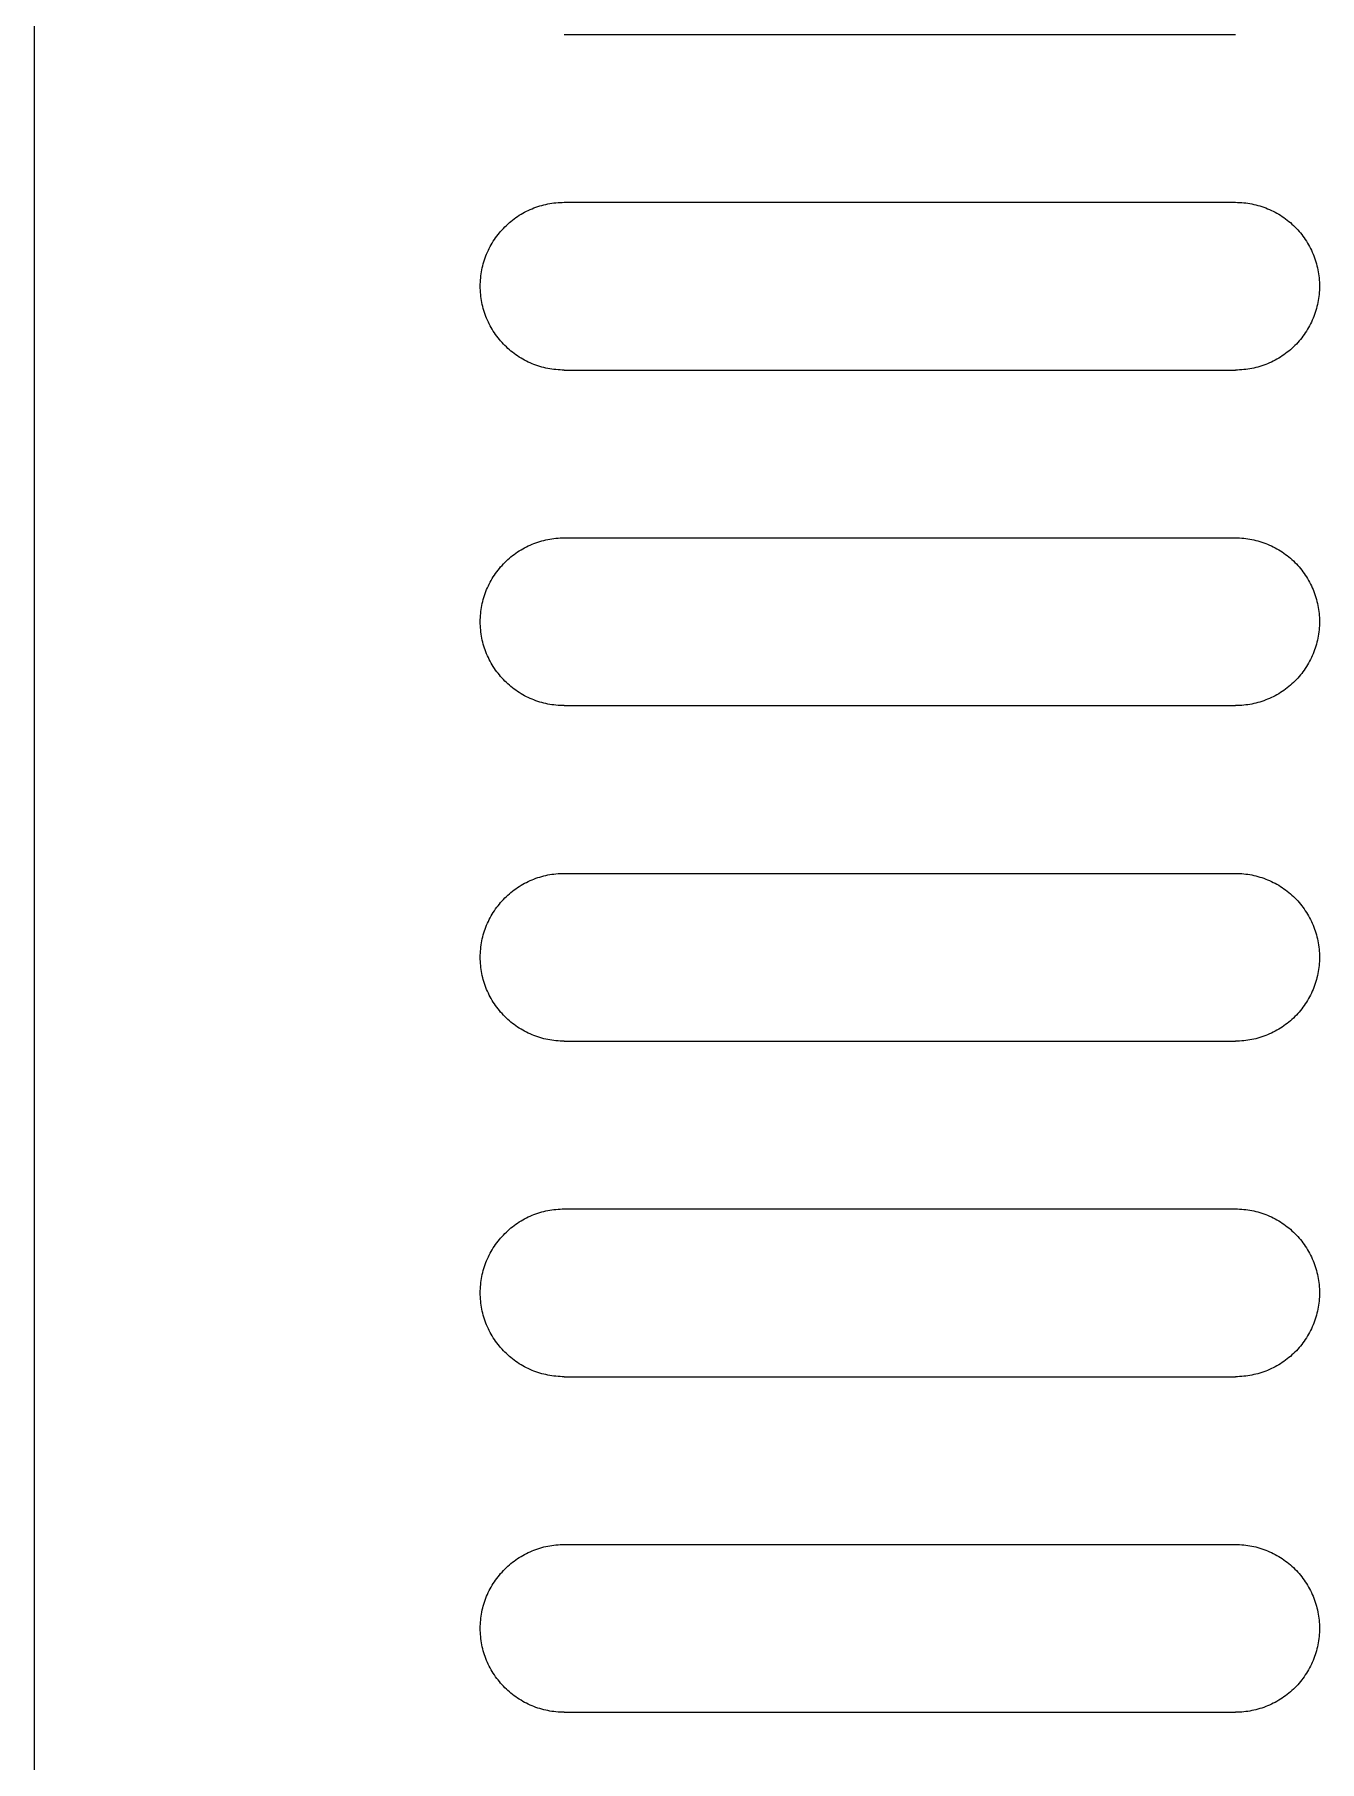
# Model space of a CAD drawing. Header units: millimetres. Extents: x -159872 to 386485, y -250577 to 158966.
# Drawn here: x 368330.51 to 368364.96, y 13008.22 to 13054.54 of the extents above; entities that cross this region are included whole.
import ezdxf

# ---------------------------------------------------------------- set-up
doc = ezdxf.new("R2010")
doc.units = ezdxf.units.MM
doc.layers.get('0').update_dxf_attribs({"lineweight": 25})
doc.layers.add('LDS-equipment-kitchen equipment', color=3, linetype='Continuous', lineweight=13)

# ---------------------------------------------------------------- blocks, each defined once
blk = doc.blocks.new('A$C9600e4bc')
at = {"linetype": 'Continuous', "transparency": 33554687}
for points in [[(0, 1395, 0), (682.4, 1395, 0)], [(107.2, 1383.05, 0), (107.2, 1383.05, 0)], [(116.2, 1383.05, 0), (116.2, 1383.05, 0)], [(125.2, 1383.05, 0), (125.2, 1383.05, 0)], [(134.2, 1383.05, 0), (134.2, 1383.05, 0)], [(143.2, 1383.05, 0), (143.2, 1383.05, 0)], [(104.95, 1380.8, 0), (104.95, 1362.8, 0)], [(109.45, 1380.8, 0), (109.45, 1362.8, 0)], [(113.95, 1380.8, 0), (113.95, 1362.8, 0)], [(118.45, 1380.8, 0), (118.45, 1362.8, 0)], [(122.95, 1380.8, 0), (122.95, 1362.8, 0)], [(127.45, 1380.8, 0), (127.45, 1362.8, 0)], [(131.95, 1380.8, 0), (131.95, 1362.8, 0)], [(136.45, 1380.8, 0), (136.45, 1362.8, 0)], [(140.95, 1380.8, 0), (140.95, 1362.8, 0)], [(145.45, 1380.8, 0), (145.45, 1362.8, 0)], [(149.95, 1380.8, 0), (149.95, 1362.8, 0)], [(107.2, 1360.55, 0), (107.2, 1360.55, 0)], [(116.2, 1360.55, 0), (116.2, 1360.55, 0)], [(125.2, 1360.55, 0), (125.2, 1360.55, 0)], [(134.2, 1360.55, 0), (134.2, 1360.55, 0)], [(143.2, 1360.55, 0), (143.2, 1360.55, 0)]]:
    blk.add_polyline3d(points, dxfattribs=at)
at = {"linetype": 'Continuous'}
for points in [[(104.95, 1380.8, 0), (104.951, 1380.855, 0), (104.953, 1380.91, 0), (104.956, 1380.966, 0), (104.961, 1381.021, 0), (104.967, 1381.075, 0), (104.974, 1381.13, 0), (104.983, 1381.185, 0), (104.993, 1381.239, 0), (105.005, 1381.293, 0), (105.017, 1381.347, 0), (105.032, 1381.4, 0), (105.047, 1381.453, 0), (105.064, 1381.506, 0), (105.082, 1381.558, 0), (105.101, 1381.61, 0), (105.121, 1381.661, 0), (105.143, 1381.712, 0), (105.166, 1381.762, 0), (105.19, 1381.812, 0), (105.216, 1381.861, 0), (105.242, 1381.909, 0), (105.27, 1381.957, 0), (105.299, 1382.004, 0), (105.329, 1382.05, 0), (105.36, 1382.096, 0), (105.393, 1382.14, 0), (105.426, 1382.184, 0), (105.461, 1382.227, 0), (105.496, 1382.27, 0), (105.533, 1382.311, 0), (105.57, 1382.351, 0), (105.609, 1382.391, 0), (105.649, 1382.43, 0), (105.689, 1382.467, 0), (105.73, 1382.504, 0), (105.773, 1382.539, 0), (105.816, 1382.574, 0), (105.86, 1382.607, 0), (105.904, 1382.64, 0), (105.95, 1382.671, 0), (105.996, 1382.701, 0), (106.043, 1382.73, 0), (106.091, 1382.758, 0), (106.139, 1382.784, 0), (106.188, 1382.81, 0), (106.238, 1382.834, 0), (106.288, 1382.857, 0), (106.339, 1382.879, 0), (106.39, 1382.899, 0), (106.442, 1382.918, 0), (106.494, 1382.936, 0), (106.547, 1382.953, 0), (106.6, 1382.969, 0), (106.653, 1382.983, 0), (106.707, 1382.995, 0), (106.761, 1383.007, 0), (106.815, 1383.017, 0), (106.87, 1383.026, 0), (106.925, 1383.033, 0), (106.979, 1383.039, 0), (107.034, 1383.044, 0), (107.09, 1383.047, 0), (107.145, 1383.049, 0), (107.2, 1383.05, 0)], [(107.2, 1383.05, 0), (107.255, 1383.049, 0), (107.31, 1383.047, 0), (107.366, 1383.044, 0), (107.421, 1383.039, 0), (107.475, 1383.033, 0), (107.53, 1383.026, 0), (107.585, 1383.017, 0), (107.639, 1383.007, 0), (107.693, 1382.995, 0), (107.747, 1382.983, 0), (107.8, 1382.969, 0), (107.853, 1382.953, 0), (107.906, 1382.936, 0), (107.958, 1382.918, 0), (108.01, 1382.899, 0), (108.061, 1382.879, 0), (108.112, 1382.857, 0), (108.162, 1382.834, 0), (108.212, 1382.81, 0), (108.261, 1382.784, 0), (108.309, 1382.758, 0), (108.357, 1382.73, 0), (108.404, 1382.701, 0), (108.45, 1382.671, 0), (108.496, 1382.64, 0), (108.54, 1382.607, 0), (108.584, 1382.574, 0), (108.627, 1382.539, 0), (108.67, 1382.504, 0), (108.711, 1382.467, 0), (108.751, 1382.43, 0), (108.791, 1382.391, 0), (108.83, 1382.351, 0), (108.867, 1382.311, 0), (108.904, 1382.27, 0), (108.939, 1382.227, 0), (108.974, 1382.184, 0), (109.007, 1382.14, 0), (109.04, 1382.096, 0), (109.071, 1382.05, 0), (109.101, 1382.004, 0), (109.13, 1381.957, 0), (109.158, 1381.909, 0), (109.184, 1381.861, 0), (109.21, 1381.812, 0), (109.234, 1381.762, 0), (109.257, 1381.712, 0), (109.279, 1381.661, 0), (109.299, 1381.61, 0), (109.318, 1381.558, 0), (109.336, 1381.506, 0), (109.353, 1381.453, 0), (109.369, 1381.4, 0), (109.383, 1381.347, 0), (109.395, 1381.293, 0), (109.407, 1381.239, 0), (109.417, 1381.185, 0), (109.426, 1381.13, 0), (109.433, 1381.075, 0), (109.439, 1381.021, 0), (109.444, 1380.966, 0), (109.447, 1380.91, 0), (109.449, 1380.855, 0), (109.45, 1380.8, 0)], [(113.95, 1380.8, 0), (113.951, 1380.855, 0), (113.953, 1380.91, 0), (113.956, 1380.966, 0), (113.961, 1381.021, 0), (113.967, 1381.075, 0), (113.974, 1381.13, 0), (113.983, 1381.185, 0), (113.993, 1381.239, 0), (114.005, 1381.293, 0), (114.017, 1381.347, 0), (114.031, 1381.4, 0), (114.047, 1381.453, 0), (114.064, 1381.506, 0), (114.081, 1381.558, 0), (114.101, 1381.61, 0), (114.121, 1381.661, 0), (114.143, 1381.712, 0), (114.166, 1381.762, 0), (114.19, 1381.812, 0), (114.216, 1381.861, 0), (114.242, 1381.909, 0), (114.27, 1381.957, 0), (114.299, 1382.004, 0), (114.329, 1382.05, 0), (114.36, 1382.096, 0), (114.393, 1382.14, 0), (114.426, 1382.184, 0), (114.461, 1382.227, 0), (114.496, 1382.27, 0), (114.533, 1382.311, 0), (114.57, 1382.351, 0), (114.609, 1382.391, 0), (114.648, 1382.43, 0), (114.689, 1382.467, 0), (114.73, 1382.504, 0), (114.773, 1382.539, 0), (114.816, 1382.574, 0), (114.86, 1382.607, 0), (114.904, 1382.64, 0), (114.95, 1382.671, 0), (114.996, 1382.701, 0), (115.043, 1382.73, 0), (115.091, 1382.758, 0), (115.139, 1382.784, 0), (115.188, 1382.81, 0), (115.238, 1382.834, 0), (115.288, 1382.857, 0), (115.339, 1382.879, 0), (115.39, 1382.899, 0), (115.442, 1382.918, 0), (115.494, 1382.936, 0), (115.547, 1382.953, 0), (115.6, 1382.969, 0), (115.653, 1382.983, 0), (115.707, 1382.995, 0), (115.761, 1383.007, 0), (115.815, 1383.017, 0), (115.87, 1383.026, 0), (115.925, 1383.033, 0), (115.979, 1383.039, 0), (116.034, 1383.044, 0), (116.09, 1383.047, 0), (116.145, 1383.049, 0), (116.2, 1383.05, 0)], [(116.2, 1383.05, 0), (116.255, 1383.049, 0), (116.31, 1383.047, 0), (116.365, 1383.044, 0), (116.42, 1383.039, 0), (116.475, 1383.033, 0), (116.53, 1383.026, 0), (116.585, 1383.017, 0), (116.639, 1383.007, 0), (116.693, 1382.995, 0), (116.747, 1382.983, 0), (116.8, 1382.969, 0), (116.853, 1382.953, 0), (116.906, 1382.936, 0), (116.958, 1382.918, 0), (117.01, 1382.899, 0), (117.061, 1382.879, 0), (117.112, 1382.857, 0), (117.162, 1382.834, 0), (117.212, 1382.81, 0), (117.261, 1382.784, 0), (117.309, 1382.758, 0), (117.357, 1382.73, 0), (117.404, 1382.701, 0), (117.45, 1382.671, 0), (117.496, 1382.64, 0), (117.54, 1382.607, 0), (117.584, 1382.574, 0), (117.627, 1382.539, 0), (117.67, 1382.504, 0), (117.711, 1382.467, 0), (117.751, 1382.43, 0), (117.791, 1382.391, 0), (117.83, 1382.351, 0), (117.867, 1382.311, 0), (117.904, 1382.27, 0), (117.939, 1382.227, 0), (117.974, 1382.184, 0), (118.007, 1382.14, 0), (118.04, 1382.096, 0), (118.071, 1382.05, 0), (118.101, 1382.004, 0), (118.13, 1381.957, 0), (118.158, 1381.909, 0), (118.184, 1381.861, 0), (118.21, 1381.812, 0), (118.234, 1381.762, 0), (118.257, 1381.712, 0), (118.279, 1381.661, 0), (118.299, 1381.61, 0), (118.318, 1381.558, 0), (118.336, 1381.506, 0), (118.353, 1381.453, 0), (118.368, 1381.4, 0), (118.383, 1381.347, 0), (118.395, 1381.293, 0), (118.407, 1381.239, 0), (118.417, 1381.185, 0), (118.426, 1381.13, 0), (118.433, 1381.075, 0), (118.439, 1381.021, 0), (118.444, 1380.966, 0), (118.447, 1380.91, 0), (118.449, 1380.855, 0), (118.45, 1380.8, 0)], [(122.95, 1380.8, 0), (122.951, 1380.855, 0), (122.953, 1380.91, 0), (122.956, 1380.966, 0), (122.961, 1381.021, 0), (122.967, 1381.075, 0), (122.974, 1381.13, 0), (122.983, 1381.185, 0), (122.993, 1381.239, 0), (123.005, 1381.293, 0), (123.017, 1381.347, 0), (123.031, 1381.4, 0), (123.047, 1381.453, 0), (123.064, 1381.506, 0), (123.082, 1381.558, 0), (123.101, 1381.61, 0), (123.121, 1381.661, 0), (123.143, 1381.712, 0), (123.166, 1381.762, 0), (123.19, 1381.812, 0), (123.216, 1381.861, 0), (123.242, 1381.909, 0), (123.27, 1381.957, 0), (123.299, 1382.004, 0), (123.329, 1382.05, 0), (123.36, 1382.096, 0), (123.393, 1382.14, 0), (123.426, 1382.184, 0), (123.461, 1382.227, 0), (123.496, 1382.27, 0), (123.533, 1382.311, 0), (123.57, 1382.351, 0), (123.609, 1382.391, 0), (123.649, 1382.43, 0), (123.689, 1382.467, 0), (123.73, 1382.504, 0), (123.773, 1382.539, 0), (123.816, 1382.574, 0), (123.86, 1382.607, 0), (123.904, 1382.64, 0), (123.95, 1382.671, 0), (123.996, 1382.701, 0), (124.043, 1382.73, 0), (124.091, 1382.758, 0), (124.139, 1382.784, 0), (124.188, 1382.81, 0), (124.238, 1382.834, 0), (124.288, 1382.857, 0), (124.339, 1382.879, 0), (124.39, 1382.899, 0), (124.442, 1382.918, 0), (124.494, 1382.936, 0), (124.547, 1382.953, 0), (124.6, 1382.969, 0), (124.653, 1382.983, 0), (124.707, 1382.995, 0), (124.761, 1383.007, 0), (124.815, 1383.017, 0), (124.87, 1383.026, 0), (124.925, 1383.033, 0), (124.979, 1383.039, 0), (125.034, 1383.044, 0), (125.09, 1383.047, 0), (125.145, 1383.049, 0), (125.2, 1383.05, 0)], [(125.2, 1383.05, 0), (125.255, 1383.049, 0), (125.31, 1383.047, 0), (125.366, 1383.044, 0), (125.421, 1383.039, 0), (125.475, 1383.033, 0), (125.53, 1383.026, 0), (125.585, 1383.017, 0), (125.639, 1383.007, 0), (125.693, 1382.995, 0), (125.747, 1382.983, 0), (125.8, 1382.969, 0), (125.853, 1382.953, 0), (125.906, 1382.936, 0), (125.958, 1382.918, 0), (126.01, 1382.899, 0), (126.061, 1382.879, 0), (126.112, 1382.857, 0), (126.162, 1382.834, 0), (126.212, 1382.81, 0), (126.261, 1382.784, 0), (126.309, 1382.758, 0), (126.357, 1382.73, 0), (126.404, 1382.701, 0), (126.45, 1382.671, 0), (126.496, 1382.64, 0), (126.54, 1382.607, 0), (126.584, 1382.574, 0), (126.627, 1382.539, 0), (126.67, 1382.504, 0), (126.711, 1382.467, 0), (126.751, 1382.43, 0), (126.791, 1382.391, 0), (126.83, 1382.351, 0), (126.867, 1382.311, 0), (126.904, 1382.27, 0), (126.939, 1382.227, 0), (126.974, 1382.184, 0), (127.007, 1382.14, 0), (127.04, 1382.096, 0), (127.071, 1382.05, 0), (127.101, 1382.004, 0), (127.13, 1381.957, 0), (127.158, 1381.909, 0), (127.184, 1381.861, 0), (127.21, 1381.812, 0), (127.234, 1381.762, 0), (127.257, 1381.712, 0), (127.279, 1381.661, 0), (127.299, 1381.61, 0), (127.318, 1381.558, 0), (127.336, 1381.506, 0), (127.353, 1381.453, 0), (127.368, 1381.4, 0), (127.383, 1381.347, 0), (127.395, 1381.293, 0), (127.407, 1381.239, 0), (127.417, 1381.185, 0), (127.426, 1381.13, 0), (127.433, 1381.075, 0), (127.439, 1381.021, 0), (127.444, 1380.966, 0), (127.447, 1380.91, 0), (127.449, 1380.855, 0), (127.45, 1380.8, 0)], [(131.95, 1380.8, 0), (131.951, 1380.855, 0), (131.953, 1380.91, 0), (131.956, 1380.966, 0), (131.961, 1381.021, 0), (131.967, 1381.075, 0), (131.974, 1381.13, 0), (131.983, 1381.185, 0), (131.993, 1381.239, 0), (132.005, 1381.293, 0), (132.017, 1381.347, 0), (132.032, 1381.4, 0), (132.047, 1381.453, 0), (132.064, 1381.506, 0), (132.082, 1381.558, 0), (132.101, 1381.61, 0), (132.121, 1381.661, 0), (132.143, 1381.712, 0), (132.166, 1381.762, 0), (132.19, 1381.812, 0), (132.216, 1381.861, 0), (132.242, 1381.909, 0), (132.27, 1381.957, 0), (132.299, 1382.004, 0), (132.329, 1382.05, 0), (132.36, 1382.096, 0), (132.393, 1382.14, 0), (132.426, 1382.184, 0), (132.461, 1382.227, 0), (132.496, 1382.27, 0), (132.533, 1382.311, 0), (132.57, 1382.351, 0), (132.609, 1382.391, 0), (132.649, 1382.43, 0), (132.689, 1382.467, 0), (132.73, 1382.504, 0), (132.773, 1382.539, 0), (132.816, 1382.574, 0), (132.86, 1382.607, 0), (132.904, 1382.64, 0), (132.95, 1382.671, 0), (132.996, 1382.701, 0), (133.043, 1382.73, 0), (133.091, 1382.758, 0), (133.139, 1382.784, 0), (133.188, 1382.81, 0), (133.238, 1382.834, 0), (133.288, 1382.857, 0), (133.339, 1382.879, 0), (133.39, 1382.899, 0), (133.442, 1382.918, 0), (133.494, 1382.936, 0), (133.547, 1382.953, 0), (133.6, 1382.969, 0), (133.653, 1382.983, 0), (133.707, 1382.995, 0), (133.761, 1383.007, 0), (133.815, 1383.017, 0), (133.87, 1383.026, 0), (133.925, 1383.033, 0), (133.979, 1383.039, 0), (134.035, 1383.044, 0), (134.09, 1383.047, 0), (134.145, 1383.049, 0), (134.2, 1383.05, 0)], [(134.2, 1383.05, 0), (134.255, 1383.049, 0), (134.31, 1383.047, 0), (134.366, 1383.044, 0), (134.421, 1383.039, 0), (134.475, 1383.033, 0), (134.53, 1383.026, 0), (134.585, 1383.017, 0), (134.639, 1383.007, 0), (134.693, 1382.995, 0), (134.747, 1382.983, 0), (134.8, 1382.969, 0), (134.853, 1382.953, 0), (134.906, 1382.936, 0), (134.958, 1382.918, 0), (135.01, 1382.899, 0), (135.061, 1382.879, 0), (135.112, 1382.857, 0), (135.162, 1382.834, 0), (135.212, 1382.81, 0), (135.261, 1382.784, 0), (135.309, 1382.758, 0), (135.357, 1382.73, 0), (135.404, 1382.701, 0), (135.45, 1382.671, 0), (135.496, 1382.64, 0), (135.54, 1382.607, 0), (135.584, 1382.574, 0), (135.627, 1382.539, 0), (135.67, 1382.504, 0), (135.711, 1382.467, 0), (135.751, 1382.43, 0), (135.791, 1382.391, 0), (135.83, 1382.351, 0), (135.867, 1382.311, 0), (135.904, 1382.27, 0), (135.939, 1382.227, 0), (135.974, 1382.184, 0), (136.007, 1382.14, 0), (136.04, 1382.096, 0), (136.071, 1382.05, 0), (136.101, 1382.004, 0), (136.13, 1381.957, 0), (136.158, 1381.909, 0), (136.184, 1381.861, 0), (136.21, 1381.812, 0), (136.234, 1381.762, 0), (136.257, 1381.712, 0), (136.279, 1381.661, 0), (136.299, 1381.61, 0), (136.319, 1381.558, 0), (136.336, 1381.506, 0), (136.353, 1381.453, 0), (136.369, 1381.4, 0), (136.383, 1381.347, 0), (136.395, 1381.293, 0), (136.407, 1381.239, 0), (136.417, 1381.185, 0), (136.426, 1381.13, 0), (136.433, 1381.075, 0), (136.439, 1381.021, 0), (136.444, 1380.966, 0), (136.447, 1380.91, 0), (136.449, 1380.855, 0), (136.45, 1380.8, 0)], [(140.95, 1380.8, 0), (140.951, 1380.855, 0), (140.953, 1380.91, 0), (140.956, 1380.966, 0), (140.961, 1381.021, 0), (140.967, 1381.075, 0), (140.974, 1381.13, 0), (140.983, 1381.185, 0), (140.993, 1381.239, 0), (141.005, 1381.293, 0), (141.017, 1381.347, 0), (141.031, 1381.4, 0), (141.047, 1381.453, 0), (141.064, 1381.506, 0), (141.081, 1381.558, 0), (141.101, 1381.61, 0), (141.121, 1381.661, 0), (141.143, 1381.712, 0), (141.166, 1381.762, 0), (141.19, 1381.812, 0), (141.216, 1381.861, 0), (141.242, 1381.909, 0), (141.27, 1381.957, 0), (141.299, 1382.004, 0), (141.329, 1382.05, 0), (141.36, 1382.096, 0), (141.393, 1382.14, 0), (141.426, 1382.184, 0), (141.461, 1382.227, 0), (141.496, 1382.27, 0), (141.533, 1382.311, 0), (141.57, 1382.351, 0), (141.609, 1382.391, 0), (141.649, 1382.43, 0), (141.689, 1382.467, 0), (141.73, 1382.504, 0), (141.773, 1382.539, 0), (141.816, 1382.574, 0), (141.86, 1382.607, 0), (141.904, 1382.64, 0), (141.95, 1382.671, 0), (141.996, 1382.701, 0), (142.043, 1382.73, 0), (142.091, 1382.758, 0), (142.139, 1382.784, 0), (142.188, 1382.81, 0), (142.238, 1382.834, 0), (142.288, 1382.857, 0), (142.339, 1382.879, 0), (142.39, 1382.899, 0), (142.442, 1382.918, 0), (142.494, 1382.936, 0), (142.547, 1382.953, 0), (142.6, 1382.969, 0), (142.653, 1382.983, 0), (142.707, 1382.995, 0), (142.761, 1383.007, 0), (142.815, 1383.017, 0), (142.87, 1383.026, 0), (142.925, 1383.033, 0), (142.979, 1383.039, 0), (143.034, 1383.044, 0), (143.09, 1383.047, 0), (143.145, 1383.049, 0), (143.2, 1383.05, 0)], [(143.2, 1383.05, 0), (143.255, 1383.049, 0), (143.31, 1383.047, 0), (143.365, 1383.044, 0), (143.421, 1383.039, 0), (143.475, 1383.033, 0), (143.53, 1383.026, 0), (143.585, 1383.017, 0), (143.639, 1383.007, 0), (143.693, 1382.995, 0), (143.747, 1382.983, 0), (143.8, 1382.969, 0), (143.853, 1382.953, 0), (143.906, 1382.936, 0), (143.958, 1382.918, 0), (144.01, 1382.899, 0), (144.061, 1382.879, 0), (144.112, 1382.857, 0), (144.162, 1382.834, 0), (144.212, 1382.81, 0), (144.261, 1382.784, 0), (144.309, 1382.758, 0), (144.357, 1382.73, 0), (144.404, 1382.701, 0), (144.45, 1382.671, 0), (144.496, 1382.64, 0), (144.54, 1382.607, 0), (144.584, 1382.574, 0), (144.627, 1382.539, 0), (144.67, 1382.504, 0), (144.711, 1382.467, 0), (144.751, 1382.43, 0), (144.791, 1382.391, 0), (144.83, 1382.351, 0), (144.867, 1382.311, 0), (144.904, 1382.27, 0), (144.939, 1382.227, 0), (144.974, 1382.184, 0), (145.007, 1382.14, 0), (145.04, 1382.096, 0), (145.071, 1382.05, 0), (145.101, 1382.004, 0), (145.13, 1381.957, 0), (145.158, 1381.909, 0), (145.184, 1381.861, 0), (145.21, 1381.812, 0), (145.234, 1381.762, 0), (145.257, 1381.712, 0), (145.279, 1381.661, 0), (145.299, 1381.61, 0), (145.318, 1381.558, 0), (145.336, 1381.506, 0), (145.353, 1381.453, 0), (145.368, 1381.4, 0), (145.383, 1381.347, 0), (145.395, 1381.293, 0), (145.407, 1381.239, 0), (145.417, 1381.185, 0), (145.426, 1381.13, 0), (145.433, 1381.075, 0), (145.439, 1381.021, 0), (145.444, 1380.966, 0), (145.447, 1380.91, 0), (145.449, 1380.855, 0), (145.45, 1380.8, 0)], [(107.2, 1360.55, 0), (107.145, 1360.551, 0), (107.09, 1360.553, 0), (107.034, 1360.556, 0), (106.979, 1360.561, 0), (106.925, 1360.567, 0), (106.87, 1360.574, 0), (106.815, 1360.583, 0), (106.761, 1360.593, 0), (106.707, 1360.605, 0), (106.653, 1360.617, 0), (106.6, 1360.631, 0), (106.547, 1360.647, 0), (106.494, 1360.663, 0), (106.442, 1360.681, 0), (106.39, 1360.701, 0), (106.339, 1360.721, 0), (106.288, 1360.743, 0), (106.238, 1360.766, 0), (106.188, 1360.79, 0), (106.139, 1360.816, 0), (106.091, 1360.842, 0), (106.043, 1360.87, 0), (105.996, 1360.899, 0), (105.95, 1360.929, 0), (105.904, 1360.96, 0), (105.86, 1360.993, 0), (105.816, 1361.026, 0), (105.773, 1361.061, 0), (105.73, 1361.096, 0), (105.689, 1361.133, 0), (105.649, 1361.17, 0), (105.609, 1361.209, 0), (105.57, 1361.248, 0), (105.533, 1361.289, 0), (105.496, 1361.33, 0), (105.461, 1361.373, 0), (105.426, 1361.416, 0), (105.393, 1361.46, 0), (105.36, 1361.504, 0), (105.329, 1361.55, 0), (105.299, 1361.596, 0), (105.27, 1361.643, 0), (105.242, 1361.691, 0), (105.216, 1361.739, 0), (105.19, 1361.788, 0), (105.166, 1361.838, 0), (105.143, 1361.888, 0), (105.121, 1361.939, 0), (105.101, 1361.99, 0), (105.082, 1362.042, 0), (105.064, 1362.094, 0), (105.047, 1362.147, 0), (105.032, 1362.2, 0), (105.017, 1362.253, 0), (105.005, 1362.307, 0), (104.993, 1362.361, 0), (104.983, 1362.415, 0), (104.974, 1362.47, 0), (104.967, 1362.525, 0), (104.961, 1362.579, 0), (104.956, 1362.634, 0), (104.953, 1362.69, 0), (104.951, 1362.745, 0), (104.95, 1362.8, 0)], [(109.45, 1362.8, 0), (109.449, 1362.745, 0), (109.447, 1362.69, 0), (109.444, 1362.634, 0), (109.439, 1362.579, 0), (109.433, 1362.525, 0), (109.426, 1362.47, 0), (109.417, 1362.415, 0), (109.407, 1362.361, 0), (109.395, 1362.307, 0), (109.383, 1362.253, 0), (109.369, 1362.2, 0), (109.353, 1362.147, 0), (109.336, 1362.094, 0), (109.318, 1362.042, 0), (109.299, 1361.99, 0), (109.279, 1361.939, 0), (109.257, 1361.888, 0), (109.234, 1361.838, 0), (109.21, 1361.788, 0), (109.184, 1361.739, 0), (109.158, 1361.691, 0), (109.13, 1361.643, 0), (109.101, 1361.596, 0), (109.071, 1361.55, 0), (109.04, 1361.504, 0), (109.007, 1361.46, 0), (108.974, 1361.416, 0), (108.939, 1361.373, 0), (108.904, 1361.33, 0), (108.867, 1361.289, 0), (108.83, 1361.248, 0), (108.791, 1361.209, 0), (108.751, 1361.17, 0), (108.711, 1361.133, 0), (108.67, 1361.096, 0), (108.627, 1361.061, 0), (108.584, 1361.026, 0), (108.54, 1360.993, 0), (108.496, 1360.96, 0), (108.45, 1360.929, 0), (108.404, 1360.899, 0), (108.357, 1360.87, 0), (108.309, 1360.842, 0), (108.261, 1360.816, 0), (108.212, 1360.79, 0), (108.162, 1360.766, 0), (108.112, 1360.743, 0), (108.061, 1360.721, 0), (108.01, 1360.701, 0), (107.958, 1360.681, 0), (107.906, 1360.663, 0), (107.853, 1360.647, 0), (107.8, 1360.631, 0), (107.747, 1360.617, 0), (107.693, 1360.605, 0), (107.639, 1360.593, 0), (107.585, 1360.583, 0), (107.53, 1360.574, 0), (107.475, 1360.567, 0), (107.421, 1360.561, 0), (107.366, 1360.556, 0), (107.31, 1360.553, 0), (107.255, 1360.551, 0), (107.2, 1360.55, 0)], [(116.2, 1360.55, 0), (116.145, 1360.551, 0), (116.09, 1360.553, 0), (116.034, 1360.556, 0), (115.979, 1360.561, 0), (115.925, 1360.567, 0), (115.87, 1360.574, 0), (115.815, 1360.583, 0), (115.761, 1360.593, 0), (115.707, 1360.605, 0), (115.653, 1360.617, 0), (115.6, 1360.631, 0), (115.547, 1360.647, 0), (115.494, 1360.663, 0), (115.442, 1360.681, 0), (115.39, 1360.701, 0), (115.339, 1360.721, 0), (115.288, 1360.743, 0), (115.238, 1360.766, 0), (115.188, 1360.79, 0), (115.139, 1360.816, 0), (115.091, 1360.842, 0), (115.043, 1360.87, 0), (114.996, 1360.899, 0), (114.95, 1360.929, 0), (114.904, 1360.96, 0), (114.86, 1360.993, 0), (114.816, 1361.026, 0), (114.773, 1361.061, 0), (114.73, 1361.096, 0), (114.689, 1361.133, 0), (114.648, 1361.17, 0), (114.609, 1361.209, 0), (114.57, 1361.248, 0), (114.533, 1361.289, 0), (114.496, 1361.33, 0), (114.461, 1361.373, 0), (114.426, 1361.416, 0), (114.393, 1361.46, 0), (114.36, 1361.504, 0), (114.329, 1361.55, 0), (114.299, 1361.596, 0), (114.27, 1361.643, 0), (114.242, 1361.691, 0), (114.216, 1361.739, 0), (114.19, 1361.788, 0), (114.166, 1361.838, 0), (114.143, 1361.888, 0), (114.121, 1361.939, 0), (114.101, 1361.99, 0), (114.081, 1362.042, 0), (114.064, 1362.094, 0), (114.047, 1362.147, 0), (114.031, 1362.2, 0), (114.017, 1362.253, 0), (114.005, 1362.307, 0), (113.993, 1362.361, 0), (113.983, 1362.415, 0), (113.974, 1362.47, 0), (113.967, 1362.525, 0), (113.961, 1362.579, 0), (113.956, 1362.634, 0), (113.953, 1362.69, 0), (113.951, 1362.745, 0), (113.95, 1362.8, 0)], [(118.45, 1362.8, 0), (118.449, 1362.745, 0), (118.447, 1362.69, 0), (118.444, 1362.634, 0), (118.439, 1362.579, 0), (118.433, 1362.525, 0), (118.426, 1362.47, 0), (118.417, 1362.415, 0), (118.407, 1362.361, 0), (118.395, 1362.307, 0), (118.383, 1362.253, 0), (118.368, 1362.2, 0), (118.353, 1362.147, 0), (118.336, 1362.094, 0), (118.318, 1362.042, 0), (118.299, 1361.99, 0), (118.279, 1361.939, 0), (118.257, 1361.888, 0), (118.234, 1361.838, 0), (118.21, 1361.788, 0), (118.184, 1361.739, 0), (118.158, 1361.691, 0), (118.13, 1361.643, 0), (118.101, 1361.596, 0), (118.071, 1361.55, 0), (118.04, 1361.504, 0), (118.007, 1361.46, 0), (117.974, 1361.416, 0), (117.939, 1361.373, 0), (117.904, 1361.33, 0), (117.867, 1361.289, 0), (117.83, 1361.248, 0), (117.791, 1361.209, 0), (117.751, 1361.17, 0), (117.711, 1361.133, 0), (117.67, 1361.096, 0), (117.627, 1361.061, 0), (117.584, 1361.026, 0), (117.54, 1360.993, 0), (117.496, 1360.96, 0), (117.45, 1360.929, 0), (117.404, 1360.899, 0), (117.357, 1360.87, 0), (117.309, 1360.842, 0), (117.261, 1360.816, 0), (117.212, 1360.79, 0), (117.162, 1360.766, 0), (117.112, 1360.743, 0), (117.061, 1360.721, 0), (117.01, 1360.701, 0), (116.958, 1360.681, 0), (116.906, 1360.663, 0), (116.853, 1360.647, 0), (116.8, 1360.631, 0), (116.747, 1360.617, 0), (116.693, 1360.605, 0), (116.639, 1360.593, 0), (116.585, 1360.583, 0), (116.53, 1360.574, 0), (116.475, 1360.567, 0), (116.42, 1360.561, 0), (116.365, 1360.556, 0), (116.31, 1360.553, 0), (116.255, 1360.551, 0), (116.2, 1360.55, 0)], [(125.2, 1360.55, 0), (125.145, 1360.551, 0), (125.09, 1360.553, 0), (125.034, 1360.556, 0), (124.979, 1360.561, 0), (124.925, 1360.567, 0), (124.87, 1360.574, 0), (124.815, 1360.583, 0), (124.761, 1360.593, 0), (124.707, 1360.605, 0), (124.653, 1360.617, 0), (124.6, 1360.631, 0), (124.547, 1360.647, 0), (124.494, 1360.663, 0), (124.442, 1360.681, 0), (124.39, 1360.701, 0), (124.339, 1360.721, 0), (124.288, 1360.743, 0), (124.238, 1360.766, 0), (124.188, 1360.79, 0), (124.139, 1360.816, 0), (124.091, 1360.842, 0), (124.043, 1360.87, 0), (123.996, 1360.899, 0), (123.95, 1360.929, 0), (123.904, 1360.96, 0), (123.86, 1360.993, 0), (123.816, 1361.026, 0), (123.773, 1361.061, 0), (123.73, 1361.096, 0), (123.689, 1361.133, 0), (123.649, 1361.17, 0), (123.609, 1361.209, 0), (123.57, 1361.248, 0), (123.533, 1361.289, 0), (123.496, 1361.33, 0), (123.461, 1361.373, 0), (123.426, 1361.416, 0), (123.393, 1361.46, 0), (123.36, 1361.504, 0), (123.329, 1361.55, 0), (123.299, 1361.596, 0), (123.27, 1361.643, 0), (123.242, 1361.691, 0), (123.216, 1361.739, 0), (123.19, 1361.788, 0), (123.166, 1361.838, 0), (123.143, 1361.888, 0), (123.121, 1361.939, 0), (123.101, 1361.99, 0), (123.082, 1362.042, 0), (123.064, 1362.094, 0), (123.047, 1362.147, 0), (123.031, 1362.2, 0), (123.017, 1362.253, 0), (123.005, 1362.307, 0), (122.993, 1362.361, 0), (122.983, 1362.415, 0), (122.974, 1362.47, 0), (122.967, 1362.525, 0), (122.961, 1362.579, 0), (122.956, 1362.634, 0), (122.953, 1362.69, 0), (122.951, 1362.745, 0), (122.95, 1362.8, 0)], [(127.45, 1362.8, 0), (127.449, 1362.745, 0), (127.447, 1362.69, 0), (127.444, 1362.634, 0), (127.439, 1362.579, 0), (127.433, 1362.525, 0), (127.426, 1362.47, 0), (127.417, 1362.415, 0), (127.407, 1362.361, 0), (127.395, 1362.307, 0), (127.383, 1362.253, 0), (127.368, 1362.2, 0), (127.353, 1362.147, 0), (127.336, 1362.094, 0), (127.318, 1362.042, 0), (127.299, 1361.99, 0), (127.279, 1361.939, 0), (127.257, 1361.888, 0), (127.234, 1361.838, 0), (127.21, 1361.788, 0), (127.184, 1361.739, 0), (127.158, 1361.691, 0), (127.13, 1361.643, 0), (127.101, 1361.596, 0), (127.071, 1361.55, 0), (127.04, 1361.504, 0), (127.007, 1361.46, 0), (126.974, 1361.416, 0), (126.939, 1361.373, 0), (126.904, 1361.33, 0), (126.867, 1361.289, 0), (126.83, 1361.248, 0), (126.791, 1361.209, 0), (126.751, 1361.17, 0), (126.711, 1361.133, 0), (126.67, 1361.096, 0), (126.627, 1361.061, 0), (126.584, 1361.026, 0), (126.54, 1360.993, 0), (126.496, 1360.96, 0), (126.45, 1360.929, 0), (126.404, 1360.899, 0), (126.357, 1360.87, 0), (126.309, 1360.842, 0), (126.261, 1360.816, 0), (126.212, 1360.79, 0), (126.162, 1360.766, 0), (126.112, 1360.743, 0), (126.061, 1360.721, 0), (126.01, 1360.701, 0), (125.958, 1360.681, 0), (125.906, 1360.663, 0), (125.853, 1360.647, 0), (125.8, 1360.631, 0), (125.747, 1360.617, 0), (125.693, 1360.605, 0), (125.639, 1360.593, 0), (125.585, 1360.583, 0), (125.53, 1360.574, 0), (125.475, 1360.567, 0), (125.421, 1360.561, 0), (125.366, 1360.556, 0), (125.31, 1360.553, 0), (125.255, 1360.551, 0), (125.2, 1360.55, 0)], [(134.2, 1360.55, 0), (134.145, 1360.551, 0), (134.09, 1360.553, 0), (134.035, 1360.556, 0), (133.979, 1360.561, 0), (133.925, 1360.567, 0), (133.87, 1360.574, 0), (133.815, 1360.583, 0), (133.761, 1360.593, 0), (133.707, 1360.605, 0), (133.653, 1360.617, 0), (133.6, 1360.631, 0), (133.547, 1360.647, 0), (133.494, 1360.663, 0), (133.442, 1360.681, 0), (133.39, 1360.701, 0), (133.339, 1360.721, 0), (133.288, 1360.743, 0), (133.238, 1360.766, 0), (133.188, 1360.79, 0), (133.139, 1360.816, 0), (133.091, 1360.842, 0), (133.043, 1360.87, 0), (132.996, 1360.899, 0), (132.95, 1360.929, 0), (132.904, 1360.96, 0), (132.86, 1360.993, 0), (132.816, 1361.026, 0), (132.773, 1361.061, 0), (132.73, 1361.096, 0), (132.689, 1361.133, 0), (132.649, 1361.17, 0), (132.609, 1361.209, 0), (132.57, 1361.248, 0), (132.533, 1361.289, 0), (132.496, 1361.33, 0), (132.461, 1361.373, 0), (132.426, 1361.416, 0), (132.393, 1361.46, 0), (132.36, 1361.504, 0), (132.329, 1361.55, 0), (132.299, 1361.596, 0), (132.27, 1361.643, 0), (132.242, 1361.691, 0), (132.216, 1361.739, 0), (132.19, 1361.788, 0), (132.166, 1361.838, 0), (132.143, 1361.888, 0), (132.121, 1361.939, 0), (132.101, 1361.99, 0), (132.082, 1362.042, 0), (132.064, 1362.094, 0), (132.047, 1362.147, 0), (132.032, 1362.2, 0), (132.017, 1362.253, 0), (132.005, 1362.307, 0), (131.993, 1362.361, 0), (131.983, 1362.415, 0), (131.974, 1362.47, 0), (131.967, 1362.525, 0), (131.961, 1362.579, 0), (131.956, 1362.634, 0), (131.953, 1362.69, 0), (131.951, 1362.745, 0), (131.95, 1362.8, 0)], [(136.45, 1362.8, 0), (136.449, 1362.745, 0), (136.447, 1362.69, 0), (136.444, 1362.634, 0), (136.439, 1362.579, 0), (136.433, 1362.525, 0), (136.426, 1362.47, 0), (136.417, 1362.415, 0), (136.407, 1362.361, 0), (136.395, 1362.307, 0), (136.383, 1362.253, 0), (136.369, 1362.2, 0), (136.353, 1362.147, 0), (136.336, 1362.094, 0), (136.319, 1362.042, 0), (136.299, 1361.99, 0), (136.279, 1361.939, 0), (136.257, 1361.888, 0), (136.234, 1361.838, 0), (136.21, 1361.788, 0), (136.184, 1361.739, 0), (136.158, 1361.691, 0), (136.13, 1361.643, 0), (136.101, 1361.596, 0), (136.071, 1361.55, 0), (136.04, 1361.504, 0), (136.007, 1361.46, 0), (135.974, 1361.416, 0), (135.939, 1361.373, 0), (135.904, 1361.33, 0), (135.867, 1361.289, 0), (135.83, 1361.248, 0), (135.791, 1361.209, 0), (135.751, 1361.17, 0), (135.711, 1361.133, 0), (135.67, 1361.096, 0), (135.627, 1361.061, 0), (135.584, 1361.026, 0), (135.54, 1360.993, 0), (135.496, 1360.96, 0), (135.45, 1360.929, 0), (135.404, 1360.899, 0), (135.357, 1360.87, 0), (135.309, 1360.842, 0), (135.261, 1360.816, 0), (135.212, 1360.79, 0), (135.162, 1360.766, 0), (135.112, 1360.743, 0), (135.061, 1360.721, 0), (135.01, 1360.701, 0), (134.958, 1360.681, 0), (134.906, 1360.663, 0), (134.853, 1360.647, 0), (134.8, 1360.631, 0), (134.747, 1360.617, 0), (134.693, 1360.605, 0), (134.639, 1360.593, 0), (134.585, 1360.583, 0), (134.53, 1360.574, 0), (134.475, 1360.567, 0), (134.421, 1360.561, 0), (134.366, 1360.556, 0), (134.31, 1360.553, 0), (134.255, 1360.551, 0), (134.2, 1360.55, 0)], [(143.2, 1360.55, 0), (143.145, 1360.551, 0), (143.09, 1360.553, 0), (143.034, 1360.556, 0), (142.979, 1360.561, 0), (142.925, 1360.567, 0), (142.87, 1360.574, 0), (142.815, 1360.583, 0), (142.761, 1360.593, 0), (142.707, 1360.605, 0), (142.653, 1360.617, 0), (142.6, 1360.631, 0), (142.547, 1360.647, 0), (142.494, 1360.663, 0), (142.442, 1360.681, 0), (142.39, 1360.701, 0), (142.339, 1360.721, 0), (142.288, 1360.743, 0), (142.238, 1360.766, 0), (142.188, 1360.79, 0), (142.139, 1360.816, 0), (142.091, 1360.842, 0), (142.043, 1360.87, 0), (141.996, 1360.899, 0), (141.95, 1360.929, 0), (141.904, 1360.96, 0), (141.86, 1360.993, 0), (141.816, 1361.026, 0), (141.773, 1361.061, 0), (141.73, 1361.096, 0), (141.689, 1361.133, 0), (141.649, 1361.17, 0), (141.609, 1361.209, 0), (141.57, 1361.248, 0), (141.533, 1361.289, 0), (141.496, 1361.33, 0), (141.461, 1361.373, 0), (141.426, 1361.416, 0), (141.393, 1361.46, 0), (141.36, 1361.504, 0), (141.329, 1361.55, 0), (141.299, 1361.596, 0), (141.27, 1361.643, 0), (141.242, 1361.691, 0), (141.216, 1361.739, 0), (141.19, 1361.788, 0), (141.166, 1361.838, 0), (141.143, 1361.888, 0), (141.121, 1361.939, 0), (141.101, 1361.99, 0), (141.081, 1362.042, 0), (141.064, 1362.094, 0), (141.047, 1362.147, 0), (141.031, 1362.2, 0), (141.017, 1362.253, 0), (141.005, 1362.307, 0), (140.993, 1362.361, 0), (140.983, 1362.415, 0), (140.974, 1362.47, 0), (140.967, 1362.525, 0), (140.961, 1362.579, 0), (140.956, 1362.634, 0), (140.953, 1362.69, 0), (140.951, 1362.745, 0), (140.95, 1362.8, 0)], [(145.45, 1362.8, 0), (145.449, 1362.745, 0), (145.447, 1362.69, 0), (145.444, 1362.634, 0), (145.439, 1362.579, 0), (145.433, 1362.525, 0), (145.426, 1362.47, 0), (145.417, 1362.415, 0), (145.407, 1362.361, 0), (145.395, 1362.307, 0), (145.383, 1362.253, 0), (145.368, 1362.2, 0), (145.353, 1362.147, 0), (145.336, 1362.094, 0), (145.318, 1362.042, 0), (145.299, 1361.99, 0), (145.279, 1361.939, 0), (145.257, 1361.888, 0), (145.234, 1361.838, 0), (145.21, 1361.788, 0), (145.184, 1361.739, 0), (145.158, 1361.691, 0), (145.13, 1361.643, 0), (145.101, 1361.596, 0), (145.071, 1361.55, 0), (145.04, 1361.504, 0), (145.007, 1361.46, 0), (144.974, 1361.416, 0), (144.939, 1361.373, 0), (144.904, 1361.33, 0), (144.867, 1361.289, 0), (144.83, 1361.248, 0), (144.791, 1361.209, 0), (144.751, 1361.17, 0), (144.711, 1361.133, 0), (144.67, 1361.096, 0), (144.627, 1361.061, 0), (144.584, 1361.026, 0), (144.54, 1360.993, 0), (144.496, 1360.96, 0), (144.45, 1360.929, 0), (144.404, 1360.899, 0), (144.357, 1360.87, 0), (144.309, 1360.842, 0), (144.261, 1360.816, 0), (144.212, 1360.79, 0), (144.162, 1360.766, 0), (144.112, 1360.743, 0), (144.061, 1360.721, 0), (144.01, 1360.701, 0), (143.958, 1360.681, 0), (143.906, 1360.663, 0), (143.853, 1360.647, 0), (143.8, 1360.631, 0), (143.747, 1360.617, 0), (143.693, 1360.605, 0), (143.639, 1360.593, 0), (143.585, 1360.583, 0), (143.53, 1360.574, 0), (143.475, 1360.567, 0), (143.421, 1360.561, 0), (143.365, 1360.556, 0), (143.31, 1360.553, 0), (143.255, 1360.551, 0), (143.2, 1360.55, 0)]]:
    blk.add_polyline3d(points, dxfattribs=at)
blk = doc.blocks.new('Group-338')
at = {"layer": 'LDS-equipment-kitchen equipment', "rotation": 89.99982067775133}
blk.add_blockref('A$C9600e4bc', (309052.001, 49362.099), dxfattribs=at)

msp = doc.modelspace()

# ---------------------------------------------------------------- block references
at = {"layer": 'LDS-equipment-kitchen equipment', "color": 7}
msp.add_blockref('Group-338', (60673.51323, -36457.51522), dxfattribs=at)

doc.saveas('drawing.dxf')
